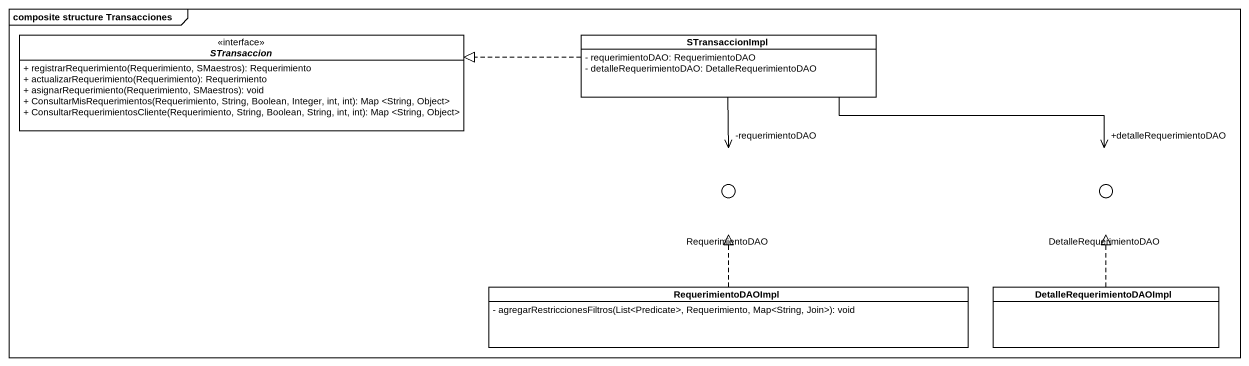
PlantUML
@startuml
mainframe composite structure Transacciones
allowmixing
hide circle
hide empty members
skinparam classAttributeIconSize 0
interface STransaccion {
  + registrarRequerimiento(Requerimiento, SMaestros): Requerimiento
  + actualizarRequerimiento(Requerimiento): Requerimiento
  + asignarRequerimiento(Requerimiento, SMaestros): void
  + ConsultarMisRequerimientos(Requerimiento, String, Boolean, Integer, int, int): Map <String, Object>
  + ConsultarRequerimientosCliente(Requerimiento, String, Boolean, String, int, int): Map <String, Object>
}
class STransaccionImpl {
  - requerimientoDAO: RequerimientoDAO
  - detalleRequerimientoDAO: DetalleRequerimientoDAO
}
() RequerimientoDAO
() DetalleRequerimientoDAO
class RequerimientoDAOImpl {
  - agregarRestriccionesFiltros(List<Predicate>, Requerimiento, Map<String, Join>): void
}
class DetalleRequerimientoDAOImpl
STransaccionImpl .left.|> STransaccion
STransaccionImpl --> "-requerimientoDAO" RequerimientoDAO
STransaccionImpl -right-> "+detalleRequerimientoDAO" DetalleRequerimientoDAO
RequerimientoDAOImpl .up.|> RequerimientoDAO
DetalleRequerimientoDAOImpl .up.|> DetalleRequerimientoDAO
@enduml
